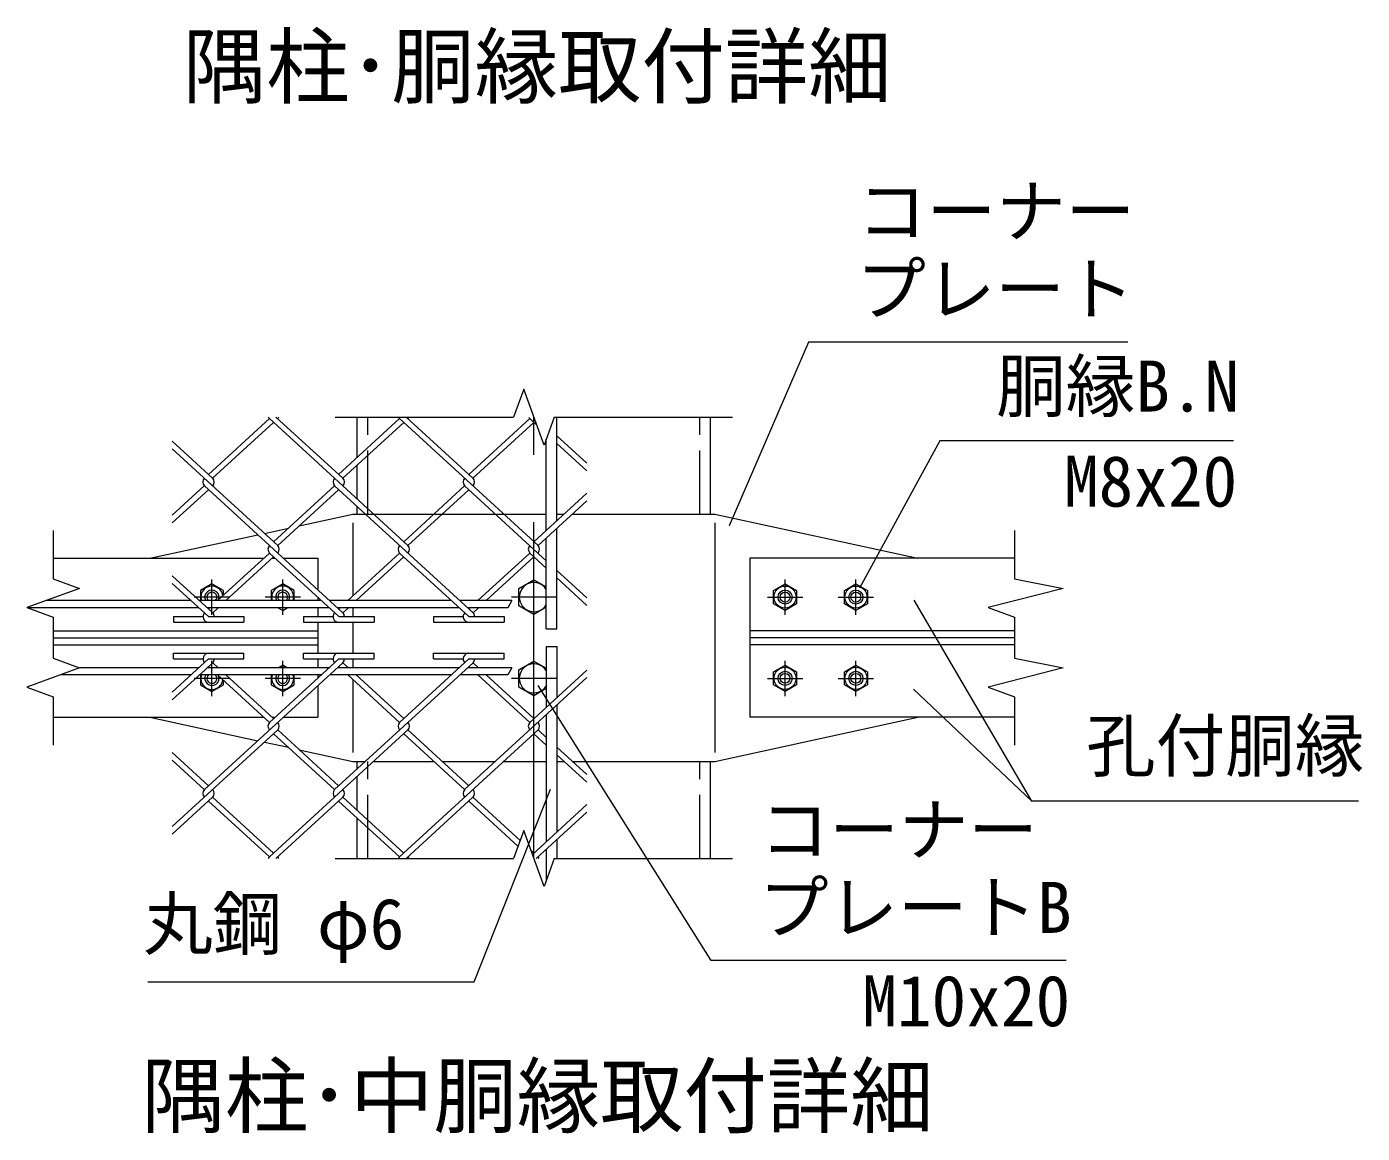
# Model space of a CAD drawing. Units: millimetres at full size; details may follow other scales. Extents: x -12600 to 12600, y -8910 to 8910.
# Drawn here: x 2391 to 6174, y 958 to 4091 of the extents above; entities that cross this region are included whole.
import ezdxf
from ezdxf.enums import TextEntityAlignment as Align

# ---------------------------------------------------------------- set-up
doc = ezdxf.new("R2010")
doc.units = ezdxf.units.MM
doc.header["$LTSCALE"] = 30
doc.linetypes.add('DASHED', pattern=[7.5, 6, -1.5])
doc.linetypes.add('USER1', pattern=[50.8, 31.75, -6.35, 6.35, -6.35])
for name, color, linetype, lineweight in [('0-0_D-STR-TXT', 7, 'Continuous', 13), ('0-1_D-STR-DIM', 7, 'Continuous', 13), ('0-2_D-BMK', 2, 'USER1', 13), ('0-3_D-STR3', 3, 'Continuous', 13), ('0-4_D-STR1', 1, 'Continuous', 18), ('0-A_D-STR2', 7, 'Continuous', 13), ('0-B_D-TTL-TXT', 7, 'Continuous', 13)]:
    doc.layers.add(name, color=color, linetype=linetype, lineweight=lineweight)
doc.styles.add('ＭＳ ゴシック', font='')
doc.styles.get('ＭＳ ゴシック').set_extended_font_data('MS Gothic')

msp = doc.modelspace()

# ---------------------------------------------------------------- linework, layer by layer
at = {"layer": '0-0_D-STR-TXT'}
msp.add_line((5238.21, 1898.42), (4902.94, 2215.68), dxfattribs=at)
for points in [[(5510.09, 3198.4), (4605.8, 3198.4), (4380.94, 2678.38)], [(5809.32, 2918.43), (4977.36, 2918.43), (4750.23, 2501.79)], [(6163.06, 1898.42), (5238.21, 1898.42), (4904.65, 2467.48)], [(5335.57, 1447.23), (4330.01, 1447.23), (3839.68, 2225.73)], [(2734.49, 1387.38), (3658.58, 1387.38), (3875.06, 1932.16)]]:
    msp.add_lwpolyline(points, dxfattribs=at)
at = {"layer": '0-1_D-STR-DIM'}
for p, q in [((3798.9, 3065.54), (3770.04, 2986.25)), ((3856.61, 2906.97), (3798.9, 3065.54)), ((3265.25, 2986.25), (3770.04, 2986.25)), ((3885.47, 2986.25), (3856.61, 2906.97)), ((3885.47, 2986.25), (4390.25, 2986.25)), ((2466.35, 2665), (2466.35, 2528.26)), ((5189.16, 2665), (5189.16, 2528.26)), ((2541.23, 2501.01), (2391.46, 2446.5)), ((2466.35, 2528.26), (2541.23, 2501.01)), ((5326.55, 2501.01), (5114.28, 2446.5)), ((5189.16, 2528.26), (5326.55, 2501.01)), ((3765.45, 2466.25), (3753.9, 2446.25)), ((2391.46, 2446.5), (2466.35, 2419.24)), ((5114.28, 2446.5), (5189.16, 2419.24)), ((2466.35, 2419.24), (2466.35, 2303.26)), ((5189.16, 2419.24), (5189.16, 2303.26)), ((2541.23, 2276.01), (2391.46, 2221.5)), ((2466.35, 2303.26), (2541.23, 2276.01)), ((3765.45, 2276.25), (3753.9, 2256.25)), ((5326.55, 2276.01), (5114.28, 2221.5)), ((5189.16, 2303.26), (5326.55, 2276.01)), ((2391.46, 2221.5), (2466.35, 2194.24)), ((2466.35, 2194.24), (2466.35, 2057.5)), ((5114.28, 2221.5), (5189.16, 2194.24)), ((5189.16, 2194.24), (5189.16, 2057.5)), ((3798.9, 1815.54), (3770.04, 1736.25)), ((3856.61, 1656.97), (3798.9, 1815.54)), ((3265.25, 1736.25), (3770.04, 1736.25)), ((3885.47, 1736.25), (3856.61, 1656.97)), ((3885.47, 1736.25), (4390.25, 1736.25))]:
    msp.add_line(p, q, dxfattribs=at)
at = {"layer": '0-2_D-BMK'}
for p, q in [((3827.75, 1736.25), (3827.75, 2986.25)), ((2915.89, 2426.25), (2915.89, 2526.25)), ((3116.35, 2426.25), (3116.35, 2526.25)), ((4539.16, 2426.25), (4539.16, 2526.25)), ((4739.62, 2426.25), (4739.62, 2526.25)), ((2965.89, 2476.25), (2865.89, 2476.25)), ((3166.35, 2476.25), (3066.35, 2476.25)), ((3891.5, 2476.25), (3764, 2476.25)), ((4489.16, 2476.25), (4589.16, 2476.25)), ((4689.62, 2476.25), (4789.62, 2476.25)), ((2915.89, 2196.25), (2915.89, 2296.25)), ((3116.35, 2196.25), (3116.35, 2296.25)), ((4539.16, 2196.25), (4539.16, 2296.25)), ((4739.62, 2196.25), (4739.62, 2296.25)), ((2965.89, 2246.25), (2865.89, 2246.25)), ((3166.35, 2246.25), (3066.35, 2246.25)), ((3891.5, 2246.25), (3764, 2246.25)), ((4489.16, 2246.25), (4589.16, 2246.25)), ((4689.62, 2246.25), (4789.62, 2246.25))]:
    msp.add_line(p, q, dxfattribs=at)
at = {"layer": '0-3_D-STR3'}
for p, q in [((3892.75, 2692.63), (3892.75, 2986.25)), ((3862.75, 2665.14), (3862.75, 2923.84)), ((3315.25, 2686.25), (3315.25, 2479.6)), ((3892.75, 2711.25), (3913.07, 2711.25)), ((3936.76, 2711.25), (4340.25, 2711.25)), ((4340.25, 2711.25), (4915.25, 2586.25)), ((4340.25, 2686.25), (4340.25, 2036.25)), ((2740.25, 2586.25), (3045.96, 2652.71)), ((3064.62, 2656.77), (3132.42, 2671.51)), ((3892.75, 2386.25), (3892.75, 2670.93)), ((3862.75, 2386.25), (3862.75, 2643.44)), ((2915.89, 2513.78), (2883.39, 2495.02)), ((2948.39, 2495.02), (2915.89, 2513.78)), ((3116.35, 2513.78), (3083.85, 2495.02)), ((3148.85, 2495.02), (3116.35, 2513.78)), ((3827.75, 2525.33), (3862.75, 2505.12)), ((4506.66, 2495.02), (4539.16, 2513.78)), ((4539.16, 2513.78), (4571.66, 2495.02)), ((4707.12, 2495.02), (4739.62, 2513.78)), ((4739.62, 2513.78), (4772.12, 2495.02)), ((2857.12, 2466.25), (2445.74, 2466.25)), ((3225.75, 2466.25), (2880.8, 2466.25)), ((2883.39, 2495.02), (2883.39, 2466.25)), ((2948.39, 2481.22), (2948.39, 2495.02)), ((3083.85, 2495.02), (3083.85, 2466.25)), ((3148.85, 2466.25), (3148.85, 2495.02)), ((3594.39, 2466.25), (3249.44, 2466.25)), ((3765.45, 2466.25), (3618.08, 2466.25)), ((4506.66, 2457.49), (4506.66, 2495.02)), ((4571.66, 2495.02), (4571.66, 2457.49)), ((4707.12, 2457.49), (4707.12, 2495.02)), ((4772.12, 2495.02), (4772.12, 2457.49)), ((2878.94, 2446.25), (2392.14, 2446.25)), ((3247.58, 2446.25), (2902.62, 2446.25)), ((2902.85, 2446.25), (2907.37, 2443.64)), ((3103.31, 2446.25), (3116.35, 2438.73)), ((3116.35, 2438.73), (3129.38, 2446.25)), ((3616.22, 2446.25), (3271.26, 2446.25)), ((3315.25, 2446.25), (3315.25, 2421.07)), ((3753.9, 2446.25), (3639.9, 2446.25)), ((3827.75, 2427.18), (3785.25, 2451.72)), ((3862.75, 2447.39), (3827.75, 2427.18)), ((4539.16, 2438.73), (4506.66, 2457.49)), ((4571.66, 2457.49), (4539.16, 2438.73)), ((4739.62, 2438.73), (4707.12, 2457.49)), ((4772.12, 2457.49), (4739.62, 2438.73)), ((3315.25, 2405.07), (3315.25, 2317.44)), ((3862.75, 2386.25), (3892.75, 2386.25)), ((3862.75, 2336.25), (3862.75, 2164.37)), ((3862.75, 2336.25), (3892.75, 2336.25)), ((3892.75, 2336.25), (3892.75, 2191.86)), ((2878.94, 2276.25), (2541.9, 2276.25)), ((3247.58, 2276.25), (2902.62, 2276.25)), ((2907.37, 2278.87), (2902.85, 2276.25)), ((3116.35, 2283.78), (3103.31, 2276.25)), ((3129.38, 2276.25), (3116.35, 2283.78)), ((3616.22, 2276.25), (3271.26, 2276.25)), ((3315.25, 2301.44), (3315.25, 2276.25)), ((3765.45, 2276.25), (3639.9, 2276.25)), ((3827.75, 2295.33), (3862.75, 2275.12)), ((4506.66, 2265.02), (4539.16, 2283.78)), ((4539.16, 2283.78), (4571.66, 2265.02)), ((4707.12, 2265.02), (4739.62, 2283.78)), ((4739.62, 2283.78), (4772.12, 2265.02)), ((2857.12, 2256.25), (2486.95, 2256.25)), ((3225.75, 2256.25), (2880.8, 2256.25)), ((2883.39, 2256.25), (2883.39, 2227.49)), ((2948.39, 2227.49), (2948.39, 2241.28)), ((3083.85, 2256.25), (3083.85, 2227.49)), ((3148.85, 2227.49), (3148.85, 2256.25)), ((3594.39, 2256.25), (3249.44, 2256.25)), ((3315.25, 2242.91), (3315.25, 2036.25)), ((3753.9, 2256.25), (3618.08, 2256.25)), ((4506.66, 2227.49), (4506.66, 2265.02)), ((4571.66, 2265.02), (4571.66, 2227.49)), ((4707.12, 2227.49), (4707.12, 2265.02)), ((4772.12, 2265.02), (4772.12, 2227.49)), ((2883.39, 2227.49), (2915.89, 2208.73)), ((2915.89, 2208.73), (2948.39, 2227.49)), ((3083.85, 2227.49), (3116.35, 2208.73)), ((3116.35, 2208.73), (3148.85, 2227.49)), ((3827.75, 2197.18), (3785.25, 2221.72)), ((3862.75, 2217.39), (3827.75, 2197.18)), ((4539.16, 2208.73), (4506.66, 2227.49)), ((4571.66, 2227.49), (4539.16, 2208.73)), ((4739.62, 2208.73), (4707.12, 2227.49)), ((4772.12, 2227.49), (4739.62, 2208.73)), ((3892.75, 2170.7), (3892.75, 1811.2)), ((2740.25, 2136.25), (3045.96, 2069.8)), ((3862.75, 2143.21), (3862.75, 1783.71)), ((4340.25, 2011.25), (4915.25, 2136.25)), ((3064.62, 2065.74), (3132.42, 2051)), ((3163.47, 2044.25), (3315.25, 2011.25)), ((3315.25, 2011.25), (3350.71, 2011.25)), ((3373.8, 2011.25), (3544.44, 2011.25)), ((3568.12, 2011.25), (3718.75, 2011.25)), ((3742.44, 2011.25), (3862.75, 2011.25)), ((3742.44, 2011.25), (3862.75, 2011.25)), ((3892.75, 2011.25), (3913.07, 2011.25)), ((3936.76, 2011.25), (4340.25, 2011.25)), ((3892.75, 1789.5), (3892.75, 1736.25)), ((3862.75, 1762.01), (3862.75, 1673.84))]:
    msp.add_line(p, q, dxfattribs=at)
for points in [[(3163.47, 2678.26), (3315.25, 2711.25), (3862.75, 2711.25)], [(3785.25, 2451.72), (3785.25, 2500.79), (3827.75, 2525.33)], [(3785.25, 2221.72), (3785.25, 2270.79), (3827.75, 2295.33)]]:
    msp.add_lwpolyline(points, dxfattribs=at)
for centre, radius in [((4539.16, 2476.25), 31.25), ((4739.62, 2476.25), 31.25), ((4539.16, 2476.25), 20), ((4539.16, 2476.25), 14), ((4739.62, 2476.25), 20), ((4739.62, 2476.25), 14), ((4539.16, 2246.25), 31.25), ((4739.62, 2246.25), 31.25), ((4539.16, 2246.25), 20), ((4539.16, 2246.25), 14), ((4739.62, 2246.25), 20), ((4739.62, 2246.25), 14)]:
    msp.add_circle(centre, radius, dxfattribs=at)
for centre, radius, start, end in [((2915.89, 2476.25), 31.25, 6.67299, 198.66292), ((3116.35, 2476.25), 31.25, 341.33708, 198.66292), ((3827.75, 2476.25), 41.25, 31.95275, 328.04725), ((2915.89, 2476.25), 20, 330, 210), ((2915.89, 2476.25), 14, 314.41531, 225.58469), ((3116.35, 2476.25), 20, 330, 210), ((3116.35, 2476.25), 14, 314.41531, 225.58469), ((2915.89, 2246.25), 31.25, 101.67299, 106.2602), ((3116.35, 2246.25), 31.25, 73.7398, 106.2602), ((3827.75, 2246.25), 41.25, 31.95275, 328.04725), ((2915.89, 2246.25), 31.25, 161.33708, 353.32701), ((2915.89, 2246.25), 20, 150, 23.64808), ((2915.89, 2246.25), 14, 134.41531, 45.58469), ((3116.35, 2246.25), 31.25, 161.33708, 18.66292), ((3116.35, 2246.25), 20, 150, 30), ((3116.35, 2246.25), 14, 134.41531, 45.58469)]:
    msp.add_arc(centre, radius, start, end, dxfattribs=at)
at = {"layer": '0-4_D-STR1'}
for p, q in [((3327.75, 2872.2), (3327.75, 2986.25)), ((4327.75, 2711.25), (4327.75, 2986.25)), ((3327.75, 2753.44), (3327.75, 2850.5)), ((3327.75, 2711.25), (3327.75, 2732.28)), ((2466.35, 2586.25), (3063.01, 2586.25)), ((3086.69, 2586.25), (3094.8, 2586.25)), ((3118.48, 2586.25), (3216.35, 2586.25)), ((3216.35, 2586.25), (3216.35, 2496.58)), ((5189.16, 2586.25), (4439.16, 2586.25)), ((4439.16, 2586.25), (4439.16, 2136.25)), ((3216.35, 2474.87), (3216.35, 2466.25)), ((3216.35, 2446.25), (3216.35, 2421.07)), ((3216.35, 2405.07), (3216.35, 2317.44)), ((2466.35, 2381.25), (3216.35, 2381.25)), ((2466.35, 2361.25), (3216.35, 2361.25)), ((5189.16, 2381.25), (4439.16, 2381.25)), ((5189.16, 2361.25), (4439.16, 2361.25)), ((2466.35, 2341.25), (3216.35, 2341.25)), ((5189.16, 2341.25), (4439.16, 2341.25)), ((3216.35, 2301.44), (3216.35, 2276.25)), ((3216.35, 2256.25), (3216.35, 2247.63)), ((3216.35, 2225.93), (3216.35, 2136.25)), ((2466.35, 2136.25), (3063.01, 2136.25)), ((3086.69, 2136.25), (3094.8, 2136.25)), ((3118.48, 2136.25), (3216.35, 2136.25)), ((5189.16, 2136.25), (4439.16, 2136.25)), ((3327.75, 1990.22), (3327.75, 2011.25)), ((4327.75, 1736.25), (4327.75, 2011.25)), ((3327.75, 1872.01), (3327.75, 1969.06)), ((3327.75, 1736.25), (3327.75, 1850.31))]:
    msp.add_line(p, q, dxfattribs=at)
at = {"layer": '0-4_D-STR1', "linetype": 'DASHED'}
for p, q in [((3357.75, 2711.25), (3357.75, 2986.25)), ((4297.75, 2711.25), (4297.75, 2986.25)), ((3357.75, 1736.25), (3357.75, 2011.25)), ((4297.75, 1736.25), (4297.75, 2011.25))]:
    msp.add_line(p, q, dxfattribs=at)
at = {"layer": '0-A_D-STR2'}
for p, q in [((3078.64, 2981.72), (2906.16, 2823.67)), ((3090.48, 2970.87), (2918, 2812.82)), ((3470.96, 2622.22), (3078.64, 2981.72)), ((3286.64, 2812.82), (3097.37, 2986.25)), ((3447.27, 2981.72), (3274.8, 2823.67)), ((3459.12, 2970.87), (3286.64, 2812.82)), ((3839.57, 2622.25), (3447.27, 2981.72)), ((3655.28, 2812.82), (3466.01, 2986.25)), ((3815.91, 2981.72), (3643.44, 2823.67)), ((3827.75, 2970.87), (3655.28, 2812.82)), ((3836.16, 2963.17), (3815.91, 2981.72)), ((2918, 2812.82), (2803.85, 2917.42)), ((3977.75, 2855.12), (3892.75, 2933.01)), ((3102.32, 2622.22), (2803.85, 2895.72)), ((3977.75, 2833.42), (3892.75, 2911.31)), ((2894.32, 2791.12), (2803.85, 2708.22)), ((2906.16, 2780.27), (2803.85, 2686.52)), ((3286.9, 2431.92), (2894.61, 2791.39)), ((3262.96, 2791.12), (3090.48, 2633.07)), ((3274.8, 2780.27), (3102.32, 2622.22)), ((3655.54, 2431.92), (3263.25, 2791.39)), ((3631.59, 2791.12), (3459.12, 2633.07)), ((3643.44, 2780.27), (3470.96, 2622.22)), ((3862.75, 2579.3), (3631.59, 2791.12)), ((3977.75, 2770.52), (3827.75, 2633.07)), ((3977.75, 2748.82), (3839.6, 2622.22)), ((3078.9, 2600.82), (2932.05, 2466.25)), ((3090.74, 2589.97), (2955.73, 2466.25)), ((3275.06, 2421.07), (3078.93, 2600.79)), ((3447.54, 2600.82), (3300.69, 2466.25)), ((3459.38, 2589.97), (3324.37, 2466.25)), ((3643.7, 2421.07), (3447.54, 2600.82)), ((3816.18, 2600.82), (3669.33, 2466.25)), ((3828.02, 2589.97), (3693.01, 2466.25)), ((3862.75, 2558.14), (3816.18, 2600.82)), ((2918.27, 2431.92), (2803.85, 2536.77)), ((3977.75, 2473.92), (3892.75, 2551.81)), ((2906.13, 2421.34), (2803.85, 2515.07)), ((3977.75, 2452.76), (3892.75, 2530.65)), ((2806.72, 2421.34), (2890.66, 2421.34)), ((2806.72, 2421.34), (2806.72, 2405.34)), ((2910.22, 2446.25), (2906.42, 2442.77)), ((2933.91, 2446.25), (2918.27, 2431.92)), ((3175.06, 2421.07), (3259, 2421.07)), ((3175.06, 2421.07), (3175.06, 2405.07)), ((3278.86, 2446.25), (3275.06, 2442.77)), ((3275.06, 2421.07), (3375.06, 2421.07)), ((3302.55, 2446.25), (3286.9, 2431.92)), ((3375.06, 2421.07), (3375.06, 2405.07)), ((3543.7, 2421.07), (3627.64, 2421.07)), ((3543.7, 2421.07), (3543.7, 2405.07)), ((3647.5, 2446.25), (3643.7, 2442.77)), ((3671.18, 2446.25), (3655.54, 2431.92)), ((2806.72, 2405.34), (3006.72, 2405.34)), ((3175.06, 2405.07), (3375.06, 2405.07)), ((3543.7, 2405.07), (3743.7, 2405.07)), ((2806.72, 2317.17), (3006.72, 2317.17)), ((2806.72, 2301.17), (2806.72, 2317.17)), ((3175.06, 2317.44), (3375.06, 2317.44)), ((3175.06, 2301.44), (3175.06, 2317.44)), ((3375.06, 2301.44), (3375.06, 2317.44)), ((3543.7, 2317.44), (3743.7, 2317.44)), ((3543.7, 2301.44), (3543.7, 2317.44)), ((2906.13, 2301.17), (2803.85, 2207.44)), ((2918.27, 2290.59), (2803.85, 2185.74)), ((2806.72, 2301.17), (2890.66, 2301.17)), ((3286.9, 2290.59), (2894.61, 1931.12)), ((2910.22, 2276.25), (2906.42, 2279.74)), ((2933.91, 2276.25), (2918.27, 2290.59)), ((3275.06, 2301.44), (3078.93, 2121.72)), ((3175.06, 2301.44), (3259, 2301.44)), ((3655.54, 2290.59), (3263.25, 1931.12)), ((3275.06, 2301.44), (3375.06, 2301.44)), ((3278.86, 2276.25), (3275.06, 2279.74)), ((3302.55, 2276.25), (3286.9, 2290.59)), ((3643.7, 2301.44), (3447.54, 2121.69)), ((3543.7, 2301.44), (3627.64, 2301.44)), ((3647.5, 2276.25), (3643.7, 2279.74)), ((3671.18, 2276.25), (3655.54, 2290.59)), ((3977.75, 2269.74), (3816.18, 2121.69)), ((3078.9, 2121.69), (2932.05, 2256.25)), ((3090.74, 2132.54), (2955.73, 2256.25)), ((3447.54, 2121.69), (3300.69, 2256.25)), ((3459.38, 2132.54), (3324.37, 2256.25)), ((3977.75, 2248.59), (3631.59, 1931.39)), ((3816.18, 2121.69), (3669.33, 2256.25)), ((3828.02, 2132.54), (3693.01, 2256.25)), ((3102.32, 2100.29), (2803.85, 1826.79)), ((3470.96, 2100.29), (3078.64, 1740.79)), ((3262.96, 1931.39), (3090.48, 2089.43)), ((3274.8, 1942.24), (3102.32, 2100.29)), ((3839.57, 2100.26), (3447.27, 1740.79)), ((3631.59, 1931.39), (3459.12, 2089.43)), ((3643.44, 1942.24), (3470.96, 2100.29)), ((3862.75, 2057.36), (3827.75, 2089.43)), ((3862.75, 2079.06), (3839.6, 2100.29)), ((3977.75, 1973.69), (3892.75, 2051.57)), ((2906.16, 1942.24), (2803.85, 2035.99)), ((2894.32, 1931.39), (2803.85, 2014.29)), ((3977.75, 1951.98), (3892.75, 2029.87)), ((2918, 1909.69), (2803.85, 1805.08)), ((3078.64, 1740.79), (2906.16, 1898.84)), ((3090.48, 1751.64), (2918, 1909.69)), ((3286.64, 1909.69), (3097.37, 1736.25)), ((3447.27, 1740.79), (3274.8, 1898.84)), ((3459.12, 1751.64), (3286.64, 1909.69)), ((3655.28, 1909.69), (3466.01, 1736.25)), ((3782.75, 1771.18), (3643.44, 1898.84)), ((3788.67, 1787.45), (3655.28, 1909.69)), ((3977.75, 1889.09), (3823.56, 1747.79)), ((3977.75, 1867.39), (3834.65, 1736.25)), ((3827.75, 1751.64), (3819.35, 1759.34))]:
    msp.add_line(p, q, dxfattribs=at)
for points in [[(2906.13, 2421.34), (3006.72, 2421.34), (3006.72, 2405.34)], [(3643.7, 2421.07), (3743.7, 2421.07), (3743.7, 2405.07)], [(2906.13, 2301.17), (3006.72, 2301.17), (3006.72, 2317.17)], [(3643.7, 2301.44), (3743.7, 2301.44), (3743.7, 2317.44)]]:
    msp.add_lwpolyline(points, dxfattribs=at)
for centre, start, end in [((3090.48, 2992.57), 203.15541, 222.5), ((3090.48, 2992.57), 317.5, 336.84459), ((3459.12, 2992.57), 203.15541, 222.5), ((3459.12, 2992.57), 317.5, 336.84459), ((3827.75, 2992.57), 203.15541, 222.5), ((2906.42, 2802.27), 137.5, 222.5), ((2906.42, 2802.27), 317.5, 42.5), ((3275.06, 2802.27), 137.5, 222.5), ((3275.06, 2802.27), 317.5, 42.5), ((3643.7, 2802.27), 137.5, 222.5), ((3643.7, 2802.27), 317.5, 42.5), ((3090.74, 2611.67), 137.5, 222.5), ((3090.74, 2611.67), 317.5, 42.5), ((3459.38, 2611.67), 137.5, 222.5), ((3459.38, 2611.67), 317.5, 42.5), ((3828.02, 2611.67), 137.5, 222.5), ((3828.02, 2611.67), 317.5, 42.5), ((2906.72, 2421.34), 138.92709, 265), ((2906.42, 2421.07), 0.96776, 42.5), ((3275.06, 2421.07), 137.5, 265), ((3275.06, 2421.07), 0, 42.5), ((3643.7, 2421.07), 137.5, 265), ((3643.7, 2421.07), 0, 42.5), ((2906.72, 2301.17), 95, 221.07291), ((3275.06, 2301.44), 95, 222.5), ((3643.7, 2301.44), 95, 222.5), ((2906.42, 2301.44), 317.5, 359.03224), ((3275.06, 2301.44), 317.5, 0), ((3643.7, 2301.44), 317.5, 0), ((3090.74, 2110.84), 137.5, 222.5), ((3090.74, 2110.84), 317.5, 42.5), ((3459.38, 2110.84), 137.5, 222.5), ((3459.38, 2110.84), 317.5, 42.5), ((3828.02, 2110.84), 137.5, 222.5), ((3828.02, 2110.84), 317.5, 42.5), ((2906.42, 1920.24), 137.5, 222.5), ((2906.42, 1920.24), 317.5, 42.5), ((3275.06, 1920.24), 137.5, 222.5), ((3275.06, 1920.24), 317.5, 42.5), ((3643.7, 1920.24), 137.5, 222.5), ((3643.7, 1920.24), 317.5, 42.5), ((3090.48, 1729.94), 137.5, 156.84459), ((3090.48, 1729.94), 23.15541, 42.5), ((3459.12, 1729.94), 137.5, 156.84459), ((3459.12, 1729.94), 23.15541, 42.5), ((3827.75, 1729.94), 23.15541, 42.5)]:
    msp.add_arc(centre, 16.06, start, end, dxfattribs=at)

# ---------------------------------------------------------------- texts
at = {"layer": '0-0_D-STR-TXT', "style": 'ＭＳ ゴシック'}
for s, p in [('コーナー', (4743.34, 3453.99)), ('プレート', (4741.05, 3233.49)), ('胴縁B.N', (5136.98, 2958.48)), ('M8x20', (5328.87, 2689.22)), ('孔付胴縁', (5391.74, 1940.36)), ('コーナー', (4467.55, 1702.82)), ('プレートB', (4465.27, 1482.33)), ('丸鋼 φ6', (2721.55, 1435.8)), ('M10x20', (4757.65, 1218.02))]:
    msp.add_text(s, height=144.3, dxfattribs=at).set_placement(p, align=Align.BOTTOM_LEFT)
at = {"layer": '0-B_D-TTL-TXT', "style": 'ＭＳ ゴシック'}
for s, p in [('隅柱･胴縁取付詳細', (2833.64, 3840.66)), ('隅柱･中胴縁取付詳細', (2716.69, 925.56))]:
    msp.add_text(s, height=173.1, dxfattribs=at).set_placement(p, align=Align.BOTTOM_LEFT)

doc.saveas('drawing.dxf')
